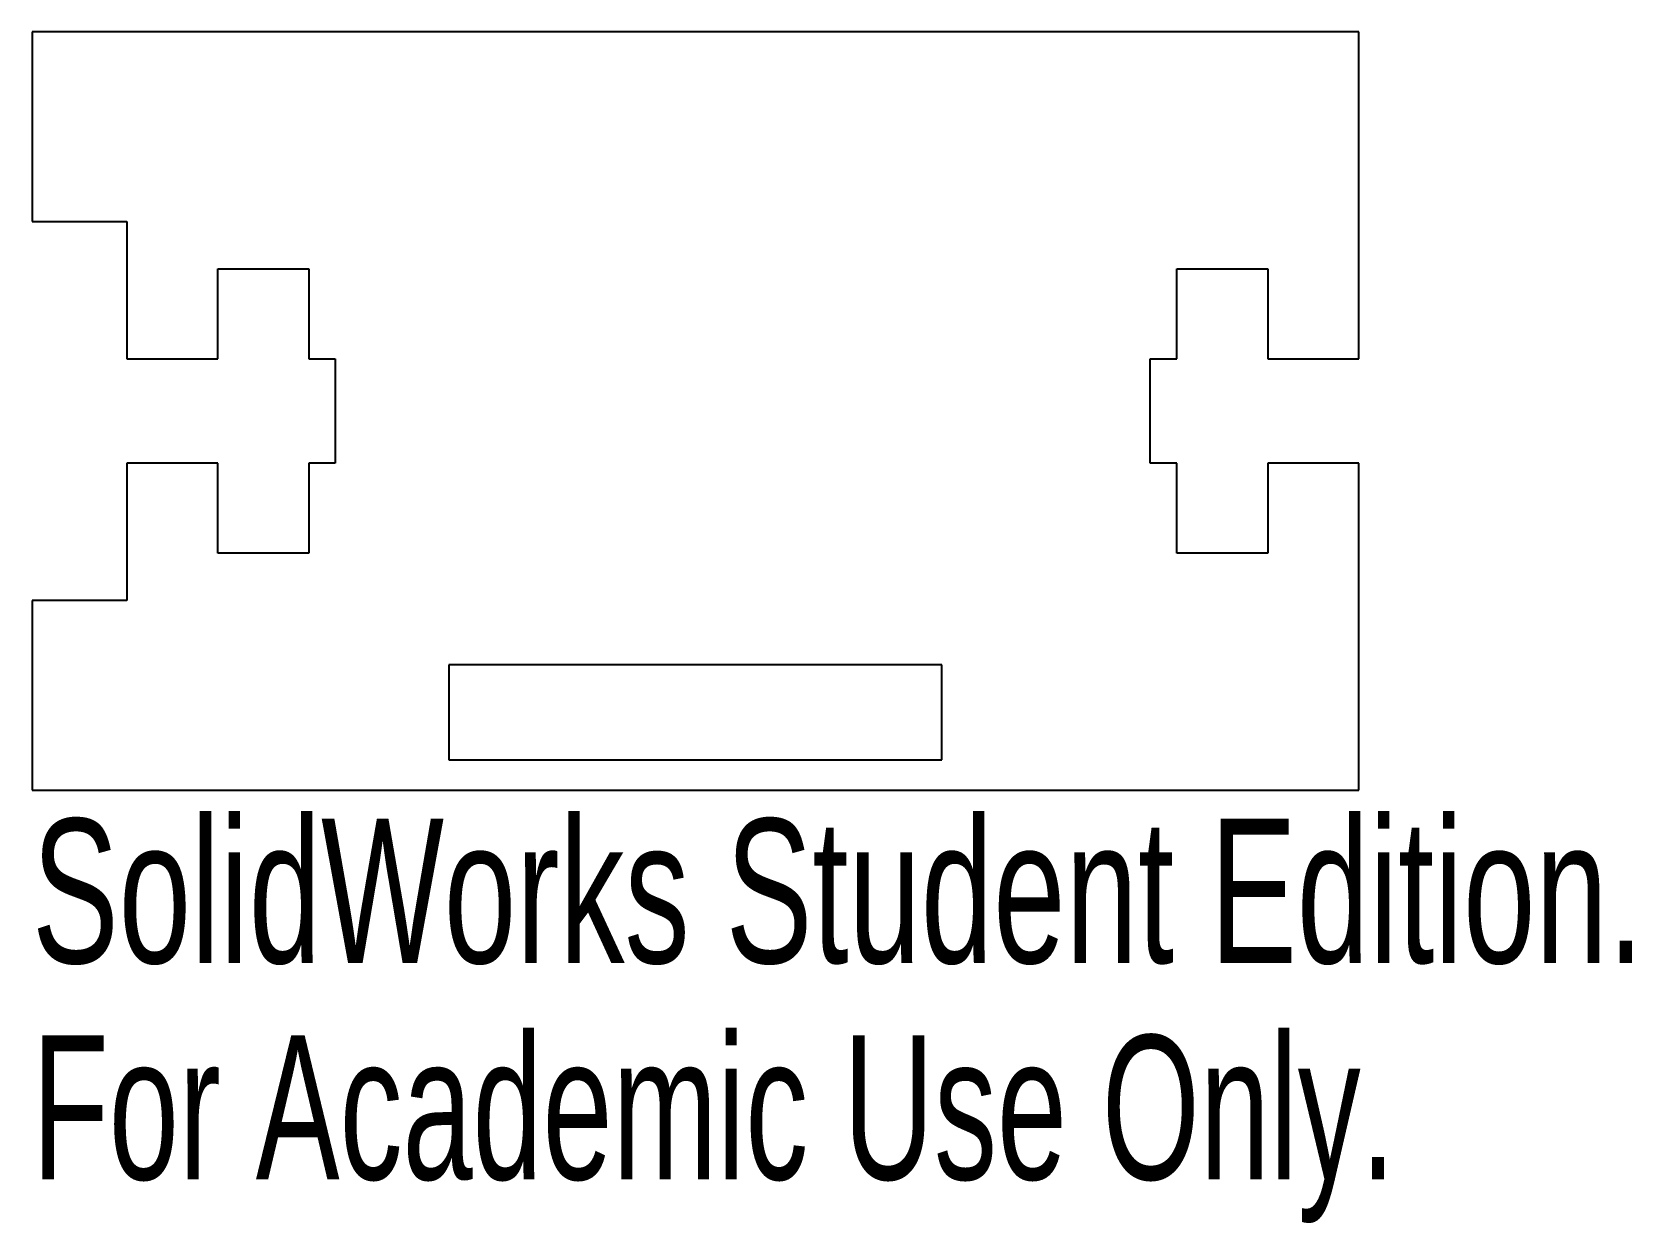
# Model space of a CAD drawing. Extents: x -0.88 to 1.24, y -1.07 to 0.5.
import ezdxf
from ezdxf.enums import TextEntityAlignment as Align

# ---------------------------------------------------------------- set-up
doc = ezdxf.new("R2010")
doc.units = 0
doc.layers.get('0').update_dxf_attribs({"linetype": 'CONTINUOUS'})

msp = doc.modelspace()

# ---------------------------------------------------------------- linework, layer by layer
at = {"color": 7, "linetype": 'CONTINUOUS'}
for p, q in [((-0.875, 0.5), (-0.875, 0.25)), ((0.875, 0.5), (-0.875, 0.5)), ((0.875, 0.069), (0.875, 0.5)), ((-0.875, 0.25), (-0.75, 0.25)), ((-0.75, 0.25), (-0.75, 0.069)), ((-0.63, 0.1875), (-0.51, 0.1875)), ((-0.63, 0.069), (-0.63, 0.1875)), ((-0.51, 0.1875), (-0.51, 0.069)), ((0.635, 0.1875), (0.755, 0.1875)), ((0.635, 0.069), (0.635, 0.1875)), ((0.755, 0.1875), (0.755, 0.069)), ((-0.75, 0.069), (-0.63, 0.069)), ((-0.51, 0.069), (-0.475, 0.069)), ((-0.475, 0.069), (-0.475, -0.069)), ((0.6, 0.069), (0.635, 0.069)), ((0.6, -0.069), (0.6, 0.069)), ((0.755, 0.069), (0.875, 0.069)), ((-0.75, -0.069), (-0.75, -0.25)), ((-0.63, -0.069), (-0.75, -0.069)), ((-0.63, -0.1875), (-0.63, -0.069)), ((-0.51, -0.069), (-0.51, -0.1875)), ((-0.475, -0.069), (-0.51, -0.069)), ((0.635, -0.069), (0.6, -0.069)), ((0.635, -0.1875), (0.635, -0.069)), ((0.755, -0.069), (0.755, -0.1875)), ((0.875, -0.069), (0.755, -0.069)), ((0.875, -0.5), (0.875, -0.069)), ((-0.51, -0.1875), (-0.63, -0.1875)), ((0.755, -0.1875), (0.635, -0.1875)), ((-0.875, -0.25), (-0.875, -0.5)), ((-0.75, -0.25), (-0.875, -0.25)), ((0.325, -0.335), (-0.325, -0.335)), ((-0.325, -0.335), (-0.325, -0.46)), ((0.325, -0.46), (0.325, -0.335)), ((-0.325, -0.46), (0.325, -0.46)), ((-0.875, -0.5), (0.875, -0.5))]:
    msp.add_line(p, q, dxfattribs=at)

# ---------------------------------------------------------------- texts
for s, width, p in [('SolidWorks Student Edition.', 0.674074, (-0.875, -0.7854)), ('For Academic Use Only.', 0.652273, (-0.875, -1.0709))]:
    msp.add_text(s, height=0.1903, dxfattribs=dict(at, width=width)).set_placement(p, align=Align.BOTTOM_LEFT)

doc.saveas('drawing.dxf')
